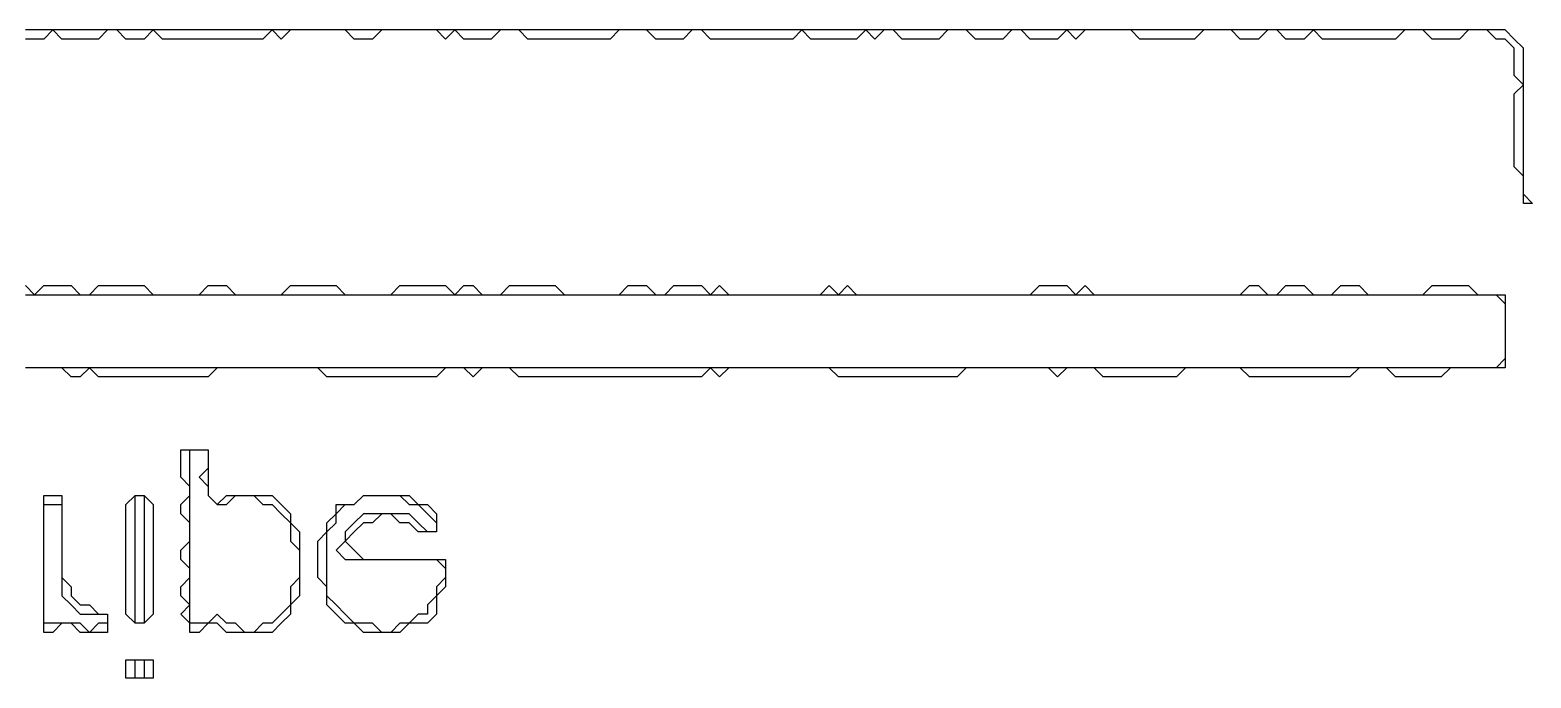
# Model space of a CAD drawing. Header units: metres. Extents: x 160 to 1373, y 49 to 936.
# Drawn here: x 1090.5 to 1254.8, y 497 to 568 of the extents above; entities that cross this region are included whole.
import ezdxf

# ---------------------------------------------------------------- set-up
doc = ezdxf.new("R2010")
doc.units = ezdxf.units.M

msp = doc.modelspace()

# ---------------------------------------------------------------- linework, layer by layer
for points in [[(1255, 549, 0), (1254, 550, 0), (1254, 551, 0), (1254, 552, 0), (1254, 553, 0), (1254, 554, 0), (1254, 555, 0), (1254, 556, 0), (1254, 557, 0), (1254, 558, 0), (1254, 559, 0), (1254, 560, 0), (1254, 561, 0), (1254, 562, 0), (1254, 563, 0), (1254, 564, 0), (1254, 565, 0), (1254, 566, 0), (1253, 567, 0), (1252, 568, 0), (1251, 568, 0), (1250, 568, 0), (1249, 568, 0), (1248, 568, 0), (1247, 568, 0), (1246, 568, 0), (1245, 568, 0), (1244, 568, 0), (1243, 568, 0), (1242, 568, 0), (1241, 568, 0), (1240, 568, 0), (1239, 568, 0), (1238, 568, 0), (1237, 568, 0), (1236, 568, 0), (1235, 568, 0), (1234, 568, 0), (1233, 568, 0), (1232, 568, 0), (1231, 568, 0), (1230, 568, 0), (1229, 568, 0), (1228, 568, 0), (1227, 568, 0), (1226, 568, 0), (1225, 568, 0), (1224, 568, 0), (1223, 568, 0), (1222, 568, 0), (1221, 568, 0), (1220, 568, 0), (1219, 568, 0), (1218, 568, 0), (1217, 568, 0), (1216, 568, 0), (1215, 568, 0), (1214, 568, 0), (1213, 568, 0), (1212, 568, 0), (1211, 568, 0), (1210, 568, 0), (1209, 568, 0), (1208, 568, 0), (1207, 568, 0), (1206, 568, 0), (1205, 568, 0), (1204, 568, 0), (1203, 568, 0), (1202, 568, 0), (1201, 568, 0), (1200, 568, 0), (1199, 568, 0), (1198, 568, 0), (1197, 568, 0), (1196, 568, 0), (1195, 568, 0), (1194, 568, 0), (1193, 568, 0), (1192, 568, 0), (1191, 568, 0), (1190, 568, 0), (1189, 568, 0), (1188, 568, 0), (1187, 568, 0), (1186, 568, 0), (1185, 568, 0), (1184, 568, 0), (1183, 568, 0), (1182, 568, 0), (1181, 568, 0), (1180, 568, 0), (1179, 568, 0), (1178, 568, 0), (1177, 568, 0), (1176, 568, 0), (1175, 568, 0), (1174, 568, 0), (1173, 568, 0), (1172, 568, 0), (1171, 568, 0), (1170, 568, 0), (1169, 568, 0), (1168, 568, 0), (1167, 568, 0), (1166, 568, 0), (1165, 568, 0), (1164, 568, 0), (1163, 568, 0), (1162, 568, 0), (1161, 568, 0), (1160, 568, 0), (1159, 568, 0), (1158, 568, 0), (1157, 568, 0), (1156, 568, 0), (1155, 568, 0), (1154, 568, 0), (1153, 568, 0), (1152, 568, 0), (1151, 568, 0), (1150, 568, 0), (1149, 568, 0), (1148, 568, 0), (1147, 568, 0), (1146, 568, 0), (1145, 568, 0), (1144, 568, 0), (1143, 568, 0), (1142, 568, 0), (1141, 568, 0), (1140, 568, 0), (1139, 568, 0), (1138, 568, 0), (1137, 568, 0), (1136, 568, 0), (1135, 568, 0), (1134, 568, 0), (1133, 568, 0), (1132, 568, 0), (1131, 568, 0), (1130, 568, 0), (1129, 568, 0), (1128, 568, 0), (1127, 568, 0), (1126, 568, 0), (1125, 568, 0), (1124, 568, 0), (1123, 568, 0), (1122, 568, 0), (1121, 568, 0), (1120, 568, 0), (1119, 568, 0), (1118, 568, 0), (1117, 568, 0), (1116, 568, 0), (1115, 568, 0), (1114, 568, 0), (1113, 568, 0), (1112, 568, 0), (1111, 568, 0), (1110, 568, 0), (1109, 568, 0), (1108, 568, 0), (1107, 568, 0), (1106, 568, 0), (1105, 568, 0), (1104, 568, 0), (1103, 568, 0), (1102, 568, 0), (1101, 568, 0), (1100, 568, 0), (1099, 568, 0), (1098, 568, 0), (1097, 568, 0), (1096, 568, 0), (1095, 568, 0), (1094, 568, 0), (1093, 568, 0), (1092, 568, 0), (1091, 568, 0), (1090, 568, 0)], [(1090, 539, 0), (1091, 539, 0), (1092, 539, 0), (1093, 539, 0), (1094, 539, 0), (1095, 539, 0), (1096, 539, 0), (1097, 539, 0), (1098, 539, 0), (1099, 539, 0), (1100, 539, 0), (1101, 539, 0), (1102, 539, 0), (1103, 539, 0), (1104, 539, 0), (1105, 539, 0), (1106, 539, 0), (1107, 539, 0), (1108, 539, 0), (1109, 539, 0), (1110, 539, 0), (1111, 539, 0), (1112, 539, 0), (1113, 539, 0), (1114, 539, 0), (1115, 539, 0), (1116, 539, 0), (1117, 539, 0), (1118, 539, 0), (1119, 539, 0), (1120, 539, 0), (1121, 539, 0), (1122, 539, 0), (1123, 539, 0), (1124, 539, 0), (1125, 539, 0), (1126, 539, 0), (1127, 539, 0), (1128, 539, 0), (1129, 539, 0), (1130, 539, 0), (1131, 539, 0), (1132, 539, 0), (1133, 539, 0), (1134, 539, 0), (1135, 539, 0), (1136, 539, 0), (1137, 539, 0), (1138, 539, 0), (1139, 539, 0), (1140, 539, 0), (1141, 539, 0), (1142, 539, 0), (1143, 539, 0), (1144, 539, 0), (1145, 539, 0), (1146, 539, 0), (1147, 539, 0), (1148, 539, 0), (1149, 539, 0), (1150, 539, 0), (1151, 539, 0), (1152, 539, 0), (1153, 539, 0), (1154, 539, 0), (1155, 539, 0), (1156, 539, 0), (1157, 539, 0), (1158, 539, 0), (1159, 539, 0), (1160, 539, 0), (1161, 539, 0), (1162, 539, 0), (1163, 539, 0), (1164, 539, 0), (1165, 539, 0), (1166, 539, 0), (1167, 539, 0), (1168, 539, 0), (1169, 539, 0), (1170, 539, 0), (1171, 539, 0), (1172, 539, 0), (1173, 539, 0), (1174, 539, 0), (1175, 539, 0), (1176, 539, 0), (1177, 539, 0), (1178, 539, 0), (1179, 539, 0), (1180, 539, 0), (1181, 539, 0), (1182, 539, 0), (1183, 539, 0), (1184, 539, 0), (1185, 539, 0), (1186, 539, 0), (1187, 539, 0), (1188, 539, 0), (1189, 539, 0), (1190, 539, 0), (1191, 539, 0), (1192, 539, 0), (1193, 539, 0), (1194, 539, 0), (1195, 539, 0), (1196, 539, 0), (1197, 539, 0), (1198, 539, 0), (1199, 539, 0), (1200, 539, 0), (1201, 539, 0), (1202, 539, 0), (1203, 539, 0), (1204, 539, 0), (1205, 539, 0), (1206, 539, 0), (1207, 539, 0), (1208, 539, 0), (1209, 539, 0), (1210, 539, 0), (1211, 539, 0), (1212, 539, 0), (1213, 539, 0), (1214, 539, 0), (1215, 539, 0), (1216, 539, 0), (1217, 539, 0), (1218, 539, 0), (1219, 539, 0), (1220, 539, 0), (1221, 539, 0), (1222, 539, 0), (1223, 539, 0), (1224, 539, 0), (1225, 539, 0), (1226, 539, 0), (1227, 539, 0), (1228, 539, 0), (1229, 539, 0), (1230, 539, 0), (1231, 539, 0), (1232, 539, 0), (1233, 539, 0), (1234, 539, 0), (1235, 539, 0), (1236, 539, 0), (1237, 539, 0), (1238, 539, 0), (1239, 539, 0), (1240, 539, 0), (1241, 539, 0), (1242, 539, 0), (1243, 539, 0), (1244, 539, 0), (1245, 539, 0), (1246, 539, 0), (1247, 539, 0), (1248, 539, 0), (1249, 539, 0), (1250, 539, 0), (1251, 539, 0), (1252, 538, 0), (1252, 537, 0), (1252, 536, 0), (1252, 535, 0), (1252, 534, 0), (1252, 533, 0), (1252, 532, 0), (1251, 531, 0), (1250, 531, 0), (1249, 531, 0), (1248, 531, 0), (1247, 531, 0), (1246, 531, 0), (1245, 531, 0), (1244, 531, 0), (1243, 531, 0), (1242, 531, 0), (1241, 531, 0), (1240, 531, 0), (1239, 531, 0), (1238, 531, 0), (1237, 531, 0), (1236, 531, 0), (1235, 531, 0), (1234, 531, 0), (1233, 531, 0), (1232, 531, 0), (1231, 531, 0), (1230, 531, 0), (1229, 531, 0), (1228, 531, 0), (1227, 531, 0), (1226, 531, 0), (1225, 531, 0), (1224, 531, 0), (1223, 531, 0), (1222, 531, 0), (1221, 531, 0), (1220, 531, 0), (1219, 531, 0), (1218, 531, 0), (1217, 531, 0), (1216, 531, 0), (1215, 531, 0), (1214, 531, 0), (1213, 531, 0), (1212, 531, 0), (1211, 531, 0), (1210, 531, 0), (1209, 531, 0), (1208, 531, 0), (1207, 531, 0), (1206, 531, 0), (1205, 531, 0), (1204, 531, 0), (1203, 531, 0), (1202, 531, 0), (1201, 531, 0), (1200, 531, 0), (1199, 531, 0), (1198, 531, 0), (1197, 531, 0), (1196, 531, 0), (1195, 531, 0), (1194, 531, 0), (1193, 531, 0), (1192, 531, 0), (1191, 531, 0), (1190, 531, 0), (1189, 531, 0), (1188, 531, 0), (1187, 531, 0), (1186, 531, 0), (1185, 531, 0), (1184, 531, 0), (1183, 531, 0), (1182, 531, 0), (1181, 531, 0), (1180, 531, 0), (1179, 531, 0), (1178, 531, 0), (1177, 531, 0), (1176, 531, 0), (1175, 531, 0), (1174, 531, 0), (1173, 531, 0), (1172, 531, 0), (1171, 531, 0), (1170, 531, 0), (1169, 531, 0), (1168, 531, 0), (1167, 531, 0), (1166, 531, 0), (1165, 531, 0), (1164, 531, 0), (1163, 531, 0), (1162, 531, 0), (1161, 531, 0), (1160, 531, 0), (1159, 531, 0), (1158, 531, 0), (1157, 531, 0), (1156, 531, 0), (1155, 531, 0), (1154, 531, 0), (1153, 531, 0), (1152, 531, 0), (1151, 531, 0), (1150, 531, 0), (1149, 531, 0), (1148, 531, 0), (1147, 531, 0), (1146, 531, 0), (1145, 531, 0), (1144, 531, 0), (1143, 531, 0), (1142, 531, 0), (1141, 531, 0), (1140, 531, 0), (1139, 531, 0), (1138, 531, 0), (1137, 531, 0), (1136, 531, 0), (1135, 531, 0), (1134, 531, 0), (1133, 531, 0), (1132, 531, 0), (1131, 531, 0), (1130, 531, 0), (1129, 531, 0), (1128, 531, 0), (1127, 531, 0), (1126, 531, 0), (1125, 531, 0), (1124, 531, 0), (1123, 531, 0), (1122, 531, 0), (1121, 531, 0), (1120, 531, 0), (1119, 531, 0), (1118, 531, 0), (1117, 531, 0), (1116, 531, 0), (1115, 531, 0), (1114, 531, 0), (1113, 531, 0), (1112, 531, 0), (1111, 531, 0), (1110, 531, 0), (1109, 531, 0), (1108, 531, 0), (1107, 531, 0), (1106, 531, 0), (1105, 531, 0), (1104, 531, 0), (1103, 531, 0), (1102, 531, 0), (1101, 531, 0), (1100, 531, 0), (1099, 531, 0), (1098, 531, 0), (1097, 531, 0), (1096, 531, 0), (1095, 531, 0), (1094, 531, 0), (1093, 531, 0), (1092, 531, 0), (1091, 531, 0), (1090, 531, 0)]]:
    msp.add_polyline3d(points)
for points in [[(1114, 502, 0), (1113, 503, 0), (1112, 503, 0), (1111, 504, 0), (1110, 503, 0), (1109, 503, 0), (1108, 503, 0), (1108, 504, 0), (1108, 505, 0), (1108, 506, 0), (1108, 507, 0), (1108, 508, 0), (1108, 509, 0), (1108, 510, 0), (1108, 511, 0), (1108, 512, 0), (1108, 513, 0), (1108, 514, 0), (1108, 515, 0), (1108, 516, 0), (1108, 517, 0), (1108, 518, 0), (1108, 519, 0), (1108, 520, 0), (1108, 521, 0), (1108, 522, 0), (1109, 522, 0), (1110, 522, 0), (1110, 521, 0), (1110, 520, 0), (1109, 519, 0), (1110, 518, 0), (1110, 517, 0), (1111, 516, 0), (1112, 516, 0), (1113, 517, 0), (1114, 517, 0), (1115, 517, 0), (1116, 516, 0), (1117, 516, 0), (1118, 515, 0), (1119, 514, 0), (1119, 513, 0), (1119, 512, 0), (1120, 511, 0), (1120, 510, 0), (1120, 509, 0), (1120, 508, 0), (1119, 507, 0), (1119, 506, 0), (1119, 505, 0), (1118, 504, 0), (1117, 503, 0), (1116, 503, 0), (1115, 502, 0)], [(1097, 502, 0), (1096, 503, 0), (1095, 503, 0), (1094, 503, 0), (1093, 503, 0), (1092, 503, 0), (1092, 504, 0), (1092, 505, 0), (1092, 506, 0), (1092, 507, 0), (1092, 508, 0), (1092, 509, 0), (1092, 510, 0), (1092, 511, 0), (1092, 512, 0), (1092, 513, 0), (1092, 514, 0), (1092, 515, 0), (1092, 516, 0), (1093, 516, 0), (1094, 516, 0), (1094, 515, 0), (1094, 514, 0), (1094, 513, 0), (1094, 512, 0), (1094, 511, 0), (1094, 510, 0), (1094, 509, 0), (1094, 508, 0), (1094, 507, 0), (1094, 506, 0), (1095, 505, 0), (1096, 504, 0), (1097, 504, 0), (1098, 504, 0), (1099, 504, 0), (1099, 503, 0), (1098, 503, 0)], [(1102, 503, 0), (1102, 504, 0), (1102, 505, 0), (1102, 506, 0), (1102, 507, 0), (1102, 508, 0), (1102, 509, 0), (1102, 510, 0), (1102, 511, 0), (1102, 512, 0), (1102, 513, 0), (1102, 514, 0), (1102, 515, 0), (1102, 516, 0), (1102, 517, 0), (1103, 517, 0), (1103, 516, 0), (1103, 515, 0), (1103, 514, 0), (1103, 513, 0), (1103, 512, 0), (1103, 511, 0), (1103, 510, 0), (1103, 509, 0), (1103, 508, 0), (1103, 507, 0), (1103, 506, 0), (1103, 505, 0), (1103, 504, 0), (1103, 503, 0)], [(1129, 502, 0), (1128, 503, 0), (1127, 503, 0), (1126, 503, 0), (1125, 504, 0), (1124, 505, 0), (1123, 506, 0), (1123, 507, 0), (1123, 508, 0), (1123, 509, 0), (1123, 510, 0), (1123, 511, 0), (1123, 512, 0), (1123, 513, 0), (1124, 514, 0), (1124, 515, 0), (1125, 516, 0), (1126, 516, 0), (1127, 517, 0), (1128, 517, 0), (1129, 517, 0), (1130, 517, 0), (1131, 517, 0), (1132, 516, 0), (1133, 516, 0), (1134, 515, 0), (1135, 514, 0), (1135, 513, 0), (1134, 513, 0), (1133, 514, 0), (1132, 515, 0), (1131, 515, 0), (1130, 515, 0), (1129, 515, 0), (1128, 515, 0), (1127, 515, 0), (1126, 514, 0), (1125, 513, 0), (1125, 512, 0), (1124, 511, 0), (1125, 510, 0), (1126, 510, 0), (1127, 510, 0), (1128, 510, 0), (1129, 510, 0), (1130, 510, 0), (1131, 510, 0), (1132, 510, 0), (1133, 510, 0), (1134, 510, 0), (1135, 510, 0), (1136, 509, 0), (1136, 508, 0), (1135, 507, 0), (1135, 506, 0), (1134, 505, 0), (1134, 504, 0), (1133, 504, 0), (1132, 503, 0), (1131, 503, 0), (1130, 502, 0)], [(1102, 497, 0), (1102, 498, 0), (1102, 499, 0), (1103, 499, 0), (1103, 498, 0), (1103, 497, 0)]]:
    msp.add_polyline3d(points, close=True)
at = {"layer": '1'}
for points in [[(1255, 549, 0), (1254, 549, 0), (1254, 550, 0), (1254, 551, 0), (1254, 552, 0), (1253, 553, 0), (1253, 554, 0), (1253, 555, 0), (1253, 556, 0), (1253, 557, 0), (1253, 558, 0), (1253, 559, 0), (1253, 560, 0), (1253, 561, 0), (1254, 562, 0), (1253, 563, 0), (1253, 564, 0), (1253, 565, 0), (1253, 566, 0), (1252, 567, 0), (1251, 567, 0), (1250, 568, 0), (1249, 568, 0), (1248, 568, 0), (1247, 567, 0), (1246, 567, 0), (1245, 567, 0), (1244, 567, 0), (1243, 568, 0), (1242, 568, 0), (1241, 568, 0), (1240, 567, 0), (1239, 567, 0), (1238, 567, 0), (1237, 567, 0), (1236, 567, 0), (1235, 567, 0), (1234, 567, 0), (1233, 567, 0), (1232, 567, 0), (1231, 568, 0), (1230, 567, 0), (1229, 567, 0), (1228, 567, 0), (1227, 568, 0), (1226, 568, 0), (1225, 567, 0), (1224, 567, 0), (1223, 567, 0), (1222, 568, 0), (1221, 568, 0), (1220, 568, 0), (1219, 568, 0), (1218, 567, 0), (1217, 567, 0), (1216, 567, 0), (1215, 567, 0), (1214, 567, 0), (1213, 567, 0), (1212, 567, 0), (1211, 568, 0), (1210, 568, 0), (1209, 568, 0), (1208, 568, 0), (1207, 568, 0), (1206, 568, 0), (1205, 567, 0), (1204, 568, 0), (1203, 567, 0), (1202, 567, 0), (1201, 567, 0), (1200, 567, 0), (1199, 568, 0), (1198, 568, 0), (1197, 567, 0), (1196, 567, 0), (1195, 567, 0), (1194, 567, 0), (1193, 568, 0), (1192, 568, 0), (1191, 568, 0), (1190, 567, 0), (1189, 567, 0), (1188, 567, 0), (1187, 567, 0), (1186, 567, 0), (1185, 568, 0), (1184, 568, 0), (1183, 567, 0), (1182, 568, 0), (1181, 567, 0), (1180, 567, 0), (1179, 567, 0), (1178, 567, 0), (1177, 567, 0), (1176, 567, 0), (1175, 568, 0), (1174, 567, 0), (1173, 567, 0), (1172, 567, 0), (1171, 567, 0), (1170, 567, 0), (1169, 567, 0), (1168, 567, 0), (1167, 567, 0), (1166, 567, 0), (1165, 567, 0), (1164, 568, 0), (1163, 568, 0), (1162, 567, 0), (1161, 567, 0), (1160, 567, 0), (1159, 567, 0), (1158, 568, 0), (1157, 568, 0), (1156, 568, 0), (1155, 568, 0), (1154, 567, 0), (1153, 567, 0), (1152, 567, 0), (1151, 567, 0), (1150, 567, 0), (1149, 567, 0), (1148, 567, 0), (1147, 567, 0), (1146, 567, 0), (1145, 567, 0), (1144, 568, 0), (1143, 568, 0), (1142, 568, 0), (1141, 567, 0), (1140, 567, 0), (1139, 567, 0), (1138, 567, 0), (1137, 568, 0), (1136, 567, 0), (1135, 568, 0), (1134, 568, 0), (1133, 568, 0), (1132, 568, 0), (1131, 568, 0), (1130, 568, 0), (1129, 568, 0), (1128, 567, 0), (1127, 567, 0), (1126, 567, 0), (1125, 568, 0), (1124, 568, 0), (1123, 568, 0), (1122, 568, 0), (1121, 568, 0), (1120, 568, 0), (1119, 568, 0), (1118, 567, 0), (1117, 568, 0), (1116, 567, 0), (1115, 567, 0), (1114, 567, 0), (1113, 567, 0), (1112, 567, 0), (1111, 567, 0), (1110, 567, 0), (1109, 567, 0), (1108, 567, 0), (1107, 567, 0), (1106, 567, 0), (1105, 567, 0), (1104, 568, 0), (1103, 567, 0), (1102, 567, 0), (1101, 567, 0), (1100, 568, 0), (1099, 568, 0), (1098, 567, 0), (1097, 567, 0), (1096, 567, 0), (1095, 567, 0), (1094, 567, 0), (1093, 568, 0), (1092, 567, 0), (1091, 567, 0), (1090, 567, 0)], [(1090, 540, 0), (1091, 539, 0), (1092, 540, 0), (1093, 540, 0), (1094, 540, 0), (1095, 540, 0), (1096, 539, 0), (1097, 539, 0), (1098, 540, 0), (1099, 540, 0), (1100, 540, 0), (1101, 540, 0), (1102, 540, 0), (1103, 540, 0), (1104, 539, 0), (1105, 539, 0), (1106, 539, 0), (1107, 539, 0), (1108, 539, 0), (1109, 539, 0), (1110, 540, 0), (1111, 540, 0), (1112, 540, 0), (1113, 539, 0), (1114, 539, 0), (1115, 539, 0), (1116, 539, 0), (1117, 539, 0), (1118, 539, 0), (1119, 540, 0), (1120, 540, 0), (1121, 540, 0), (1122, 540, 0), (1123, 540, 0), (1124, 540, 0), (1125, 539, 0), (1126, 539, 0), (1127, 539, 0), (1128, 539, 0), (1129, 539, 0), (1130, 539, 0), (1131, 540, 0), (1132, 540, 0), (1133, 540, 0), (1134, 540, 0), (1135, 540, 0), (1136, 540, 0), (1137, 539, 0), (1138, 540, 0), (1139, 540, 0), (1140, 539, 0), (1141, 539, 0), (1142, 539, 0), (1143, 540, 0), (1144, 540, 0), (1145, 540, 0), (1146, 540, 0), (1147, 540, 0), (1148, 540, 0), (1149, 539, 0), (1150, 539, 0), (1151, 539, 0), (1152, 539, 0), (1153, 539, 0), (1154, 539, 0), (1155, 539, 0), (1156, 540, 0), (1157, 540, 0), (1158, 540, 0), (1159, 539, 0), (1160, 539, 0), (1161, 540, 0), (1162, 540, 0), (1163, 540, 0), (1164, 540, 0), (1165, 539, 0), (1166, 540, 0), (1167, 539, 0), (1168, 539, 0), (1169, 539, 0), (1170, 539, 0), (1171, 539, 0), (1172, 539, 0), (1173, 539, 0), (1174, 539, 0), (1175, 539, 0), (1176, 539, 0), (1177, 539, 0), (1178, 540, 0), (1179, 539, 0), (1180, 540, 0), (1181, 539, 0), (1182, 539, 0), (1183, 539, 0), (1184, 539, 0), (1185, 539, 0), (1186, 539, 0), (1187, 539, 0), (1188, 539, 0), (1189, 539, 0), (1190, 539, 0), (1191, 539, 0), (1192, 539, 0), (1193, 539, 0), (1194, 539, 0), (1195, 539, 0), (1196, 539, 0), (1197, 539, 0), (1198, 539, 0), (1199, 539, 0), (1200, 539, 0), (1201, 540, 0), (1202, 540, 0), (1203, 540, 0), (1204, 540, 0), (1205, 539, 0), (1206, 540, 0), (1207, 539, 0), (1208, 539, 0), (1209, 539, 0), (1210, 539, 0), (1211, 539, 0), (1212, 539, 0), (1213, 539, 0), (1214, 539, 0), (1215, 539, 0), (1216, 539, 0), (1217, 539, 0), (1218, 539, 0), (1219, 539, 0), (1220, 539, 0), (1221, 539, 0), (1222, 539, 0), (1223, 539, 0), (1224, 540, 0), (1225, 540, 0), (1226, 539, 0), (1227, 539, 0), (1228, 540, 0), (1229, 540, 0), (1230, 540, 0), (1231, 539, 0), (1232, 539, 0), (1233, 539, 0), (1234, 540, 0), (1235, 540, 0), (1236, 540, 0), (1237, 539, 0), (1238, 539, 0), (1239, 539, 0), (1240, 539, 0), (1241, 539, 0), (1242, 539, 0), (1243, 539, 0), (1244, 540, 0), (1245, 540, 0), (1246, 540, 0), (1247, 540, 0), (1248, 540, 0), (1249, 539, 0), (1250, 539, 0), (1251, 539, 0), (1252, 539, 0), (1252, 538, 0), (1252, 537, 0), (1252, 536, 0), (1252, 535, 0), (1252, 534, 0), (1252, 533, 0), (1252, 532, 0), (1252, 531, 0), (1251, 531, 0), (1250, 531, 0), (1249, 531, 0), (1248, 531, 0), (1247, 531, 0), (1246, 531, 0), (1245, 530, 0), (1244, 530, 0), (1243, 530, 0), (1242, 530, 0), (1241, 530, 0), (1240, 530, 0), (1239, 531, 0), (1238, 531, 0), (1237, 531, 0), (1236, 531, 0), (1235, 530, 0), (1234, 530, 0), (1233, 530, 0), (1232, 530, 0), (1231, 530, 0), (1230, 530, 0), (1229, 530, 0), (1228, 530, 0), (1227, 530, 0), (1226, 530, 0), (1225, 530, 0), (1224, 530, 0), (1223, 531, 0), (1222, 531, 0), (1221, 531, 0), (1220, 531, 0), (1219, 531, 0), (1218, 531, 0), (1217, 531, 0), (1216, 530, 0), (1215, 530, 0), (1214, 530, 0), (1213, 530, 0), (1212, 530, 0), (1211, 530, 0), (1210, 530, 0), (1209, 530, 0), (1208, 530, 0), (1207, 531, 0), (1206, 531, 0), (1205, 531, 0), (1204, 531, 0), (1203, 530, 0), (1202, 531, 0), (1201, 531, 0), (1200, 531, 0), (1199, 531, 0), (1198, 531, 0), (1197, 531, 0), (1196, 531, 0), (1195, 531, 0), (1194, 531, 0), (1193, 531, 0), (1192, 530, 0), (1191, 530, 0), (1190, 530, 0), (1189, 530, 0), (1188, 530, 0), (1187, 530, 0), (1186, 530, 0), (1185, 530, 0), (1184, 530, 0), (1183, 530, 0), (1182, 530, 0), (1181, 530, 0), (1180, 530, 0), (1179, 530, 0), (1178, 531, 0), (1177, 531, 0), (1176, 531, 0), (1175, 531, 0), (1174, 531, 0), (1173, 531, 0), (1172, 531, 0), (1171, 531, 0), (1170, 531, 0), (1169, 531, 0), (1168, 531, 0), (1167, 531, 0), (1166, 530, 0), (1165, 531, 0), (1164, 530, 0), (1163, 530, 0), (1162, 530, 0), (1161, 530, 0), (1160, 530, 0), (1159, 530, 0), (1158, 530, 0), (1157, 530, 0), (1156, 530, 0), (1155, 530, 0), (1154, 530, 0), (1153, 530, 0), (1152, 530, 0), (1151, 530, 0), (1150, 530, 0), (1149, 530, 0), (1148, 530, 0), (1147, 530, 0), (1146, 530, 0), (1145, 530, 0), (1144, 530, 0), (1143, 531, 0), (1142, 531, 0), (1141, 531, 0), (1140, 531, 0), (1139, 530, 0), (1138, 531, 0), (1137, 531, 0), (1136, 531, 0), (1135, 530, 0), (1134, 530, 0), (1133, 530, 0), (1132, 530, 0), (1131, 530, 0), (1130, 530, 0), (1129, 530, 0), (1128, 530, 0), (1127, 530, 0), (1126, 530, 0), (1125, 530, 0), (1124, 530, 0), (1123, 530, 0), (1122, 531, 0), (1121, 531, 0), (1120, 531, 0), (1119, 531, 0), (1118, 531, 0), (1117, 531, 0), (1116, 531, 0), (1115, 531, 0), (1114, 531, 0), (1113, 531, 0), (1112, 531, 0), (1111, 531, 0), (1110, 530, 0), (1109, 530, 0), (1108, 530, 0), (1107, 530, 0), (1106, 530, 0), (1105, 530, 0), (1104, 530, 0), (1103, 530, 0), (1102, 530, 0), (1101, 530, 0), (1100, 530, 0), (1099, 530, 0), (1098, 530, 0), (1097, 531, 0), (1096, 530, 0), (1095, 530, 0), (1094, 531, 0), (1093, 531, 0), (1092, 531, 0), (1091, 531, 0), (1090, 531, 0)]]:
    msp.add_polyline3d(points, dxfattribs=at)
for points in [[(1108, 502, 0), (1108, 503, 0), (1107, 504, 0), (1108, 505, 0), (1107, 506, 0), (1107, 507, 0), (1108, 508, 0), (1108, 509, 0), (1107, 510, 0), (1107, 511, 0), (1108, 512, 0), (1108, 513, 0), (1108, 514, 0), (1107, 515, 0), (1107, 516, 0), (1108, 517, 0), (1108, 518, 0), (1107, 519, 0), (1107, 520, 0), (1107, 521, 0), (1107, 522, 0), (1108, 522, 0), (1109, 522, 0), (1110, 522, 0), (1110, 521, 0), (1110, 520, 0), (1110, 519, 0), (1110, 518, 0), (1110, 517, 0), (1111, 516, 0), (1112, 517, 0), (1113, 517, 0), (1114, 517, 0), (1115, 517, 0), (1116, 517, 0), (1117, 517, 0), (1118, 516, 0), (1119, 515, 0), (1119, 514, 0), (1120, 513, 0), (1120, 512, 0), (1120, 511, 0), (1120, 510, 0), (1120, 509, 0), (1120, 508, 0), (1120, 507, 0), (1120, 506, 0), (1119, 505, 0), (1119, 504, 0), (1118, 503, 0), (1117, 502, 0), (1116, 502, 0), (1115, 502, 0), (1114, 502, 0), (1113, 502, 0), (1112, 502, 0), (1111, 503, 0), (1110, 503, 0), (1109, 502, 0)], [(1092, 502, 0), (1092, 503, 0), (1092, 504, 0), (1092, 505, 0), (1092, 506, 0), (1092, 507, 0), (1092, 508, 0), (1092, 509, 0), (1092, 510, 0), (1092, 511, 0), (1092, 512, 0), (1092, 513, 0), (1092, 514, 0), (1092, 515, 0), (1092, 516, 0), (1092, 517, 0), (1093, 517, 0), (1094, 517, 0), (1094, 516, 0), (1094, 515, 0), (1094, 514, 0), (1094, 513, 0), (1094, 512, 0), (1094, 511, 0), (1094, 510, 0), (1094, 509, 0), (1094, 508, 0), (1095, 507, 0), (1095, 506, 0), (1096, 505, 0), (1097, 505, 0), (1098, 504, 0), (1099, 504, 0), (1099, 503, 0), (1099, 502, 0), (1098, 502, 0), (1097, 502, 0), (1096, 502, 0), (1095, 503, 0), (1094, 503, 0), (1093, 502, 0)], [(1102, 503, 0), (1101, 504, 0), (1101, 505, 0), (1101, 506, 0), (1101, 507, 0), (1101, 508, 0), (1101, 509, 0), (1101, 510, 0), (1101, 511, 0), (1101, 512, 0), (1101, 513, 0), (1101, 514, 0), (1101, 515, 0), (1101, 516, 0), (1102, 517, 0), (1103, 517, 0), (1104, 516, 0), (1104, 515, 0), (1104, 514, 0), (1104, 513, 0), (1104, 512, 0), (1104, 511, 0), (1104, 510, 0), (1104, 509, 0), (1104, 508, 0), (1104, 507, 0), (1104, 506, 0), (1104, 505, 0), (1104, 504, 0), (1103, 503, 0)], [(1127, 502, 0), (1126, 503, 0), (1125, 503, 0), (1124, 504, 0), (1123, 505, 0), (1123, 506, 0), (1123, 507, 0), (1122, 508, 0), (1122, 509, 0), (1122, 510, 0), (1122, 511, 0), (1122, 512, 0), (1123, 513, 0), (1123, 514, 0), (1124, 515, 0), (1124, 516, 0), (1125, 516, 0), (1126, 516, 0), (1127, 517, 0), (1128, 517, 0), (1129, 517, 0), (1130, 517, 0), (1131, 517, 0), (1132, 517, 0), (1133, 516, 0), (1134, 516, 0), (1135, 515, 0), (1135, 514, 0), (1135, 513, 0), (1134, 513, 0), (1133, 513, 0), (1132, 514, 0), (1131, 514, 0), (1130, 515, 0), (1129, 515, 0), (1128, 514, 0), (1127, 514, 0), (1126, 513, 0), (1125, 512, 0), (1126, 511, 0), (1127, 510, 0), (1128, 510, 0), (1129, 510, 0), (1130, 510, 0), (1131, 510, 0), (1132, 510, 0), (1133, 510, 0), (1134, 510, 0), (1135, 510, 0), (1136, 510, 0), (1136, 509, 0), (1136, 508, 0), (1136, 507, 0), (1135, 506, 0), (1135, 505, 0), (1135, 504, 0), (1134, 503, 0), (1133, 503, 0), (1132, 503, 0), (1131, 502, 0), (1130, 502, 0), (1129, 502, 0), (1128, 502, 0)], [(1101, 497, 0), (1101, 498, 0), (1101, 499, 0), (1102, 499, 0), (1103, 499, 0), (1104, 499, 0), (1104, 498, 0), (1104, 497, 0), (1103, 497, 0), (1102, 497, 0)]]:
    msp.add_polyline3d(points, close=True, dxfattribs=at)

doc.saveas('drawing.dxf')
